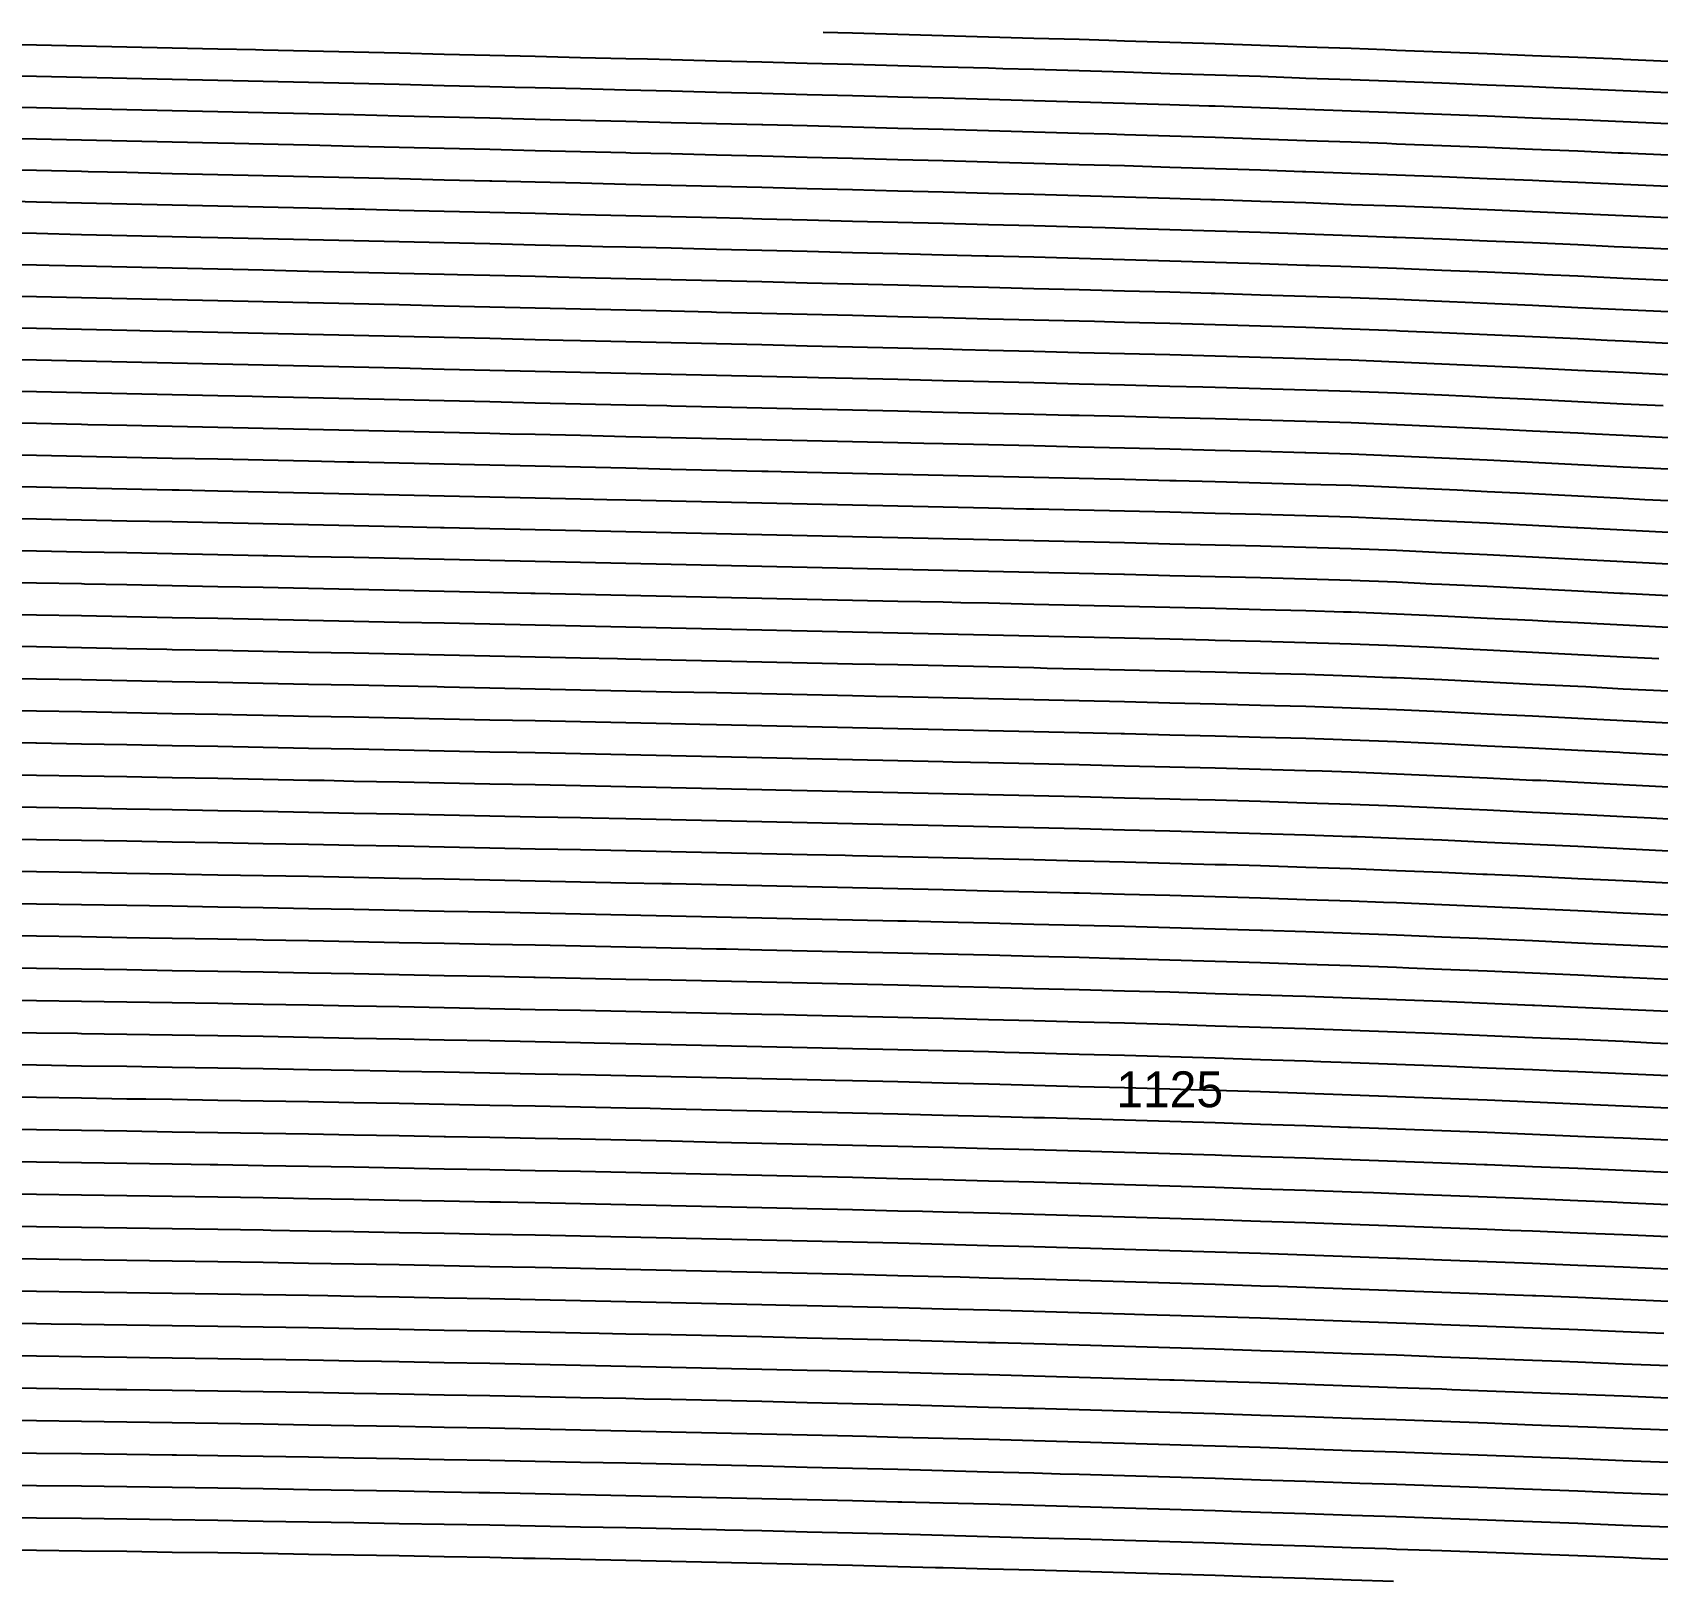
# Model space of a CAD drawing. Header units: metres. Extents: x 228 to 3387, y 52 to 162.
# Drawn here: x 1464 to 1577.3, y 53.2 to 161.3 of the extents above; entities that cross this region are included whole.
import ezdxf
from ezdxf.enums import TextEntityAlignment as Align

# ---------------------------------------------------------------- set-up
doc = ezdxf.new("R2010")
doc.units = ezdxf.units.M
for name, color, linetype in [('Vs_1000', 7, 'Continuous'), ('Vs_1025', 7, 'Continuous'), ('Vs_1050', 7, 'Continuous'), ('Vs_1075', 7, 'Continuous'), ('Vs_1100', 7, 'Continuous'), ('Vs_1125', 7, 'Continuous'), ('Vs_1150', 7, 'Continuous'), ('Vs_1175', 7, 'Continuous'), ('Vs_1200', 7, 'Continuous'), ('Vs_1225', 7, 'Continuous'), ('Vs_1250', 7, 'Continuous'), ('Vs_1275', 7, 'Continuous'), ('Vs_1300', 7, 'Continuous'), ('Vs_1325', 7, 'Continuous'), ('Vs_1350', 7, 'Continuous'), ('Vs_1375', 7, 'Continuous'), ('Vs_1400', 7, 'Continuous'), ('Vs_1425', 7, 'Continuous'), ('Vs_1450', 7, 'Continuous'), ('Vs_1475', 7, 'Continuous'), ('Vs_1500', 7, 'Continuous'), ('Vs_300', 7, 'Continuous'), ('Vs_325', 7, 'Continuous'), ('Vs_350', 7, 'Continuous'), ('Vs_375', 7, 'Continuous'), ('Vs_400', 7, 'Continuous'), ('Vs_425', 7, 'Continuous'), ('Vs_450', 7, 'Continuous'), ('Vs_475', 7, 'Continuous'), ('Vs_500', 7, 'Continuous'), ('Vs_525', 7, 'Continuous'), ('Vs_550', 7, 'Continuous'), ('Vs_575', 7, 'Continuous'), ('Vs_600', 7, 'Continuous'), ('Vs_625', 7, 'Continuous'), ('Vs_650', 7, 'Continuous'), ('Vs_675', 7, 'Continuous'), ('Vs_700', 7, 'Continuous'), ('Vs_725', 7, 'Continuous'), ('Vs_750', 7, 'Continuous'), ('Vs_775', 7, 'Continuous'), ('Vs_800', 7, 'Continuous'), ('Vs_825', 7, 'Continuous'), ('Vs_850', 7, 'Continuous'), ('Vs_875', 7, 'Continuous'), ('Vs_900', 7, 'Continuous'), ('Vs_925', 7, 'Continuous'), ('Vs_950', 7, 'Continuous'), ('Vs_975', 7, 'Continuous')]:
    doc.layers.add(name, color=color, linetype=linetype)

msp = doc.modelspace()

# ---------------------------------------------------------------- linework, layer by layer
at = {"layer": 'Vs_1000'}
msp.add_lwpolyline([(1578.07, 97.47), (1574.91, 97.62), (1571.75, 97.76), (1568.59, 97.91), (1566.93, 97.98), (1565.43, 98.05), (1562.26, 98.18), (1559.1, 98.31), (1555.94, 98.43), (1552.78, 98.54), (1549.78, 98.63), (1549.62, 98.64), (1546.45, 98.73), (1543.29, 98.82), (1540.13, 98.91), (1536.97, 98.99), (1533.81, 99.07), (1530.65, 99.15), (1527.48, 99.23), (1524.9, 99.29), (1524.32, 99.3), (1521.16, 99.37), (1518, 99.44), (1514.84, 99.51), (1511.68, 99.58), (1508.51, 99.65), (1505.35, 99.72), (1502.19, 99.78), (1499.03, 99.85), (1495.87, 99.91), (1494.36, 99.94), (1492.7, 99.97), (1489.54, 100.03), (1486.38, 100.1), (1483.22, 100.16), (1480.06, 100.21), (1476.9, 100.27), (1473.73, 100.33), (1470.57, 100.38), (1467.41, 100.43), (1464.25, 100.48), (1461.09, 100.53)], dxfattribs=at)
at = {"layer": 'Vs_1025'}
msp.add_lwpolyline([(1578.07, 95.23), (1575.08, 95.37), (1574.91, 95.37), (1571.75, 95.52), (1568.59, 95.66), (1565.43, 95.8), (1562.26, 95.93), (1559.97, 96.02), (1559.1, 96.05), (1555.94, 96.17), (1552.78, 96.28), (1549.62, 96.39), (1546.45, 96.48), (1543.29, 96.58), (1540.13, 96.66), (1539.79, 96.67), (1536.97, 96.75), (1533.81, 96.83), (1530.65, 96.91), (1527.48, 96.98), (1524.32, 97.06), (1521.16, 97.13), (1518, 97.2), (1514.84, 97.27), (1512.36, 97.33), (1511.68, 97.34), (1508.51, 97.41), (1505.35, 97.48), (1502.19, 97.54), (1499.03, 97.61), (1495.87, 97.67), (1492.7, 97.73), (1489.54, 97.79), (1486.38, 97.85), (1483.22, 97.91), (1480.06, 97.97), (1479.57, 97.98), (1476.9, 98.03), (1473.73, 98.08), (1470.57, 98.14), (1467.41, 98.19), (1464.25, 98.24), (1461.09, 98.28)], dxfattribs=at)
at = {"layer": 'Vs_1050'}
msp.add_lwpolyline([(1578.07, 92.99), (1574.91, 93.13), (1571.75, 93.27), (1568.73, 93.41), (1568.59, 93.41), (1565.43, 93.55), (1562.26, 93.68), (1559.1, 93.8), (1555.94, 93.92), (1552.78, 94.03), (1551.88, 94.06), (1549.62, 94.14), (1546.45, 94.23), (1543.29, 94.33), (1540.13, 94.42), (1536.97, 94.5), (1533.81, 94.58), (1530.65, 94.66), (1528.58, 94.71), (1527.48, 94.74), (1524.32, 94.82), (1521.16, 94.89), (1518, 94.96), (1514.84, 95.03), (1511.68, 95.1), (1508.51, 95.17), (1505.35, 95.23), (1502.19, 95.3), (1499.03, 95.37), (1498.94, 95.37), (1495.87, 95.43), (1492.7, 95.49), (1489.54, 95.55), (1486.38, 95.61), (1483.22, 95.67), (1480.06, 95.73), (1476.9, 95.78), (1473.73, 95.84), (1470.57, 95.89), (1467.41, 95.94), (1464.25, 95.99), (1462.09, 96.02)], dxfattribs=at)
at = {"layer": 'Vs_1075'}
msp.add_lwpolyline([(1578.07, 90.74), (1576.95, 90.79), (1574.91, 90.89), (1571.75, 91.03), (1568.59, 91.16), (1565.43, 91.3), (1562.26, 91.43), (1561.73, 91.45), (1559.1, 91.55), (1555.94, 91.67), (1552.78, 91.78), (1549.62, 91.88), (1546.45, 91.98), (1543.29, 92.08), (1542.45, 92.1), (1540.13, 92.17), (1536.97, 92.25), (1533.81, 92.34), (1530.65, 92.42), (1527.48, 92.5), (1524.32, 92.57), (1521.16, 92.65), (1518, 92.72), (1516.38, 92.75), (1514.84, 92.79), (1511.68, 92.86), (1508.51, 92.93), (1505.35, 92.99), (1502.19, 93.06), (1499.03, 93.12), (1495.87, 93.19), (1492.7, 93.25), (1489.54, 93.31), (1486.38, 93.37), (1484.24, 93.41), (1483.22, 93.43), (1480.06, 93.48), (1476.9, 93.54), (1473.73, 93.59), (1470.57, 93.64), (1467.41, 93.69), (1464.25, 93.74), (1461.09, 93.78)], dxfattribs=at)
at = {"layer": 'Vs_1100'}
msp.add_lwpolyline([(1578.07, 88.5), (1574.91, 88.64), (1571.75, 88.78), (1570.5, 88.83), (1568.59, 88.92), (1565.43, 89.05), (1562.26, 89.17), (1559.1, 89.3), (1555.94, 89.41), (1553.83, 89.49), (1552.78, 89.52), (1549.62, 89.63), (1546.45, 89.73), (1543.29, 89.83), (1540.13, 89.92), (1536.97, 90), (1533.81, 90.09), (1531.77, 90.14), (1530.65, 90.17), (1527.48, 90.25), (1524.32, 90.33), (1521.16, 90.4), (1518, 90.47), (1514.84, 90.54), (1511.68, 90.61), (1508.51, 90.68), (1505.35, 90.75), (1503.16, 90.79), (1502.19, 90.81), (1499.03, 90.88), (1495.87, 90.94), (1492.7, 91), (1489.54, 91.06), (1486.38, 91.12), (1483.22, 91.18), (1480.06, 91.24), (1476.9, 91.29), (1473.73, 91.34), (1470.57, 91.39), (1467.41, 91.44), (1467.13, 91.45), (1464.25, 91.49), (1461.09, 91.53)], dxfattribs=at)
at = {"layer": 'Vs_1125'}
msp.add_lwpolyline([(1578.07, 86.25), (1574.91, 86.4), (1571.75, 86.53), (1568.59, 86.67), (1565.43, 86.8), (1563.48, 86.87), (1562.26, 86.92), (1559.1, 87.04), (1555.94, 87.16), (1552.78, 87.27), (1549.62, 87.38), (1546.45, 87.48), (1544.79, 87.53), (1543.29, 87.57), (1540.13, 87.67), (1536.97, 87.75), (1533.81, 87.84), (1530.65, 87.92), (1527.48, 88), (1524.32, 88.08), (1521.16, 88.15), (1519.96, 88.18), (1518, 88.23), (1514.84, 88.3), (1511.68, 88.37), (1508.51, 88.44), (1505.35, 88.5), (1502.19, 88.57), (1499.03, 88.63), (1495.87, 88.7), (1492.7, 88.76), (1489.54, 88.82), (1488.65, 88.83), (1486.38, 88.88), (1483.22, 88.93), (1480.06, 88.99), (1476.9, 89.04), (1473.73, 89.09), (1470.57, 89.15), (1467.41, 89.19), (1464.25, 89.24), (1461.09, 89.28)], dxfattribs=at)
at = {"layer": 'Vs_1150'}
msp.add_lwpolyline([(1578.07, 84.01), (1574.91, 84.15), (1572.29, 84.26), (1571.75, 84.28), (1568.59, 84.42), (1565.43, 84.55), (1562.26, 84.67), (1559.1, 84.79), (1555.94, 84.91), (1555.7, 84.91), (1552.78, 85.02), (1549.62, 85.12), (1546.45, 85.22), (1543.29, 85.32), (1540.13, 85.41), (1536.97, 85.5), (1534.56, 85.57), (1533.81, 85.59), (1530.65, 85.67), (1527.48, 85.75), (1524.32, 85.83), (1521.16, 85.91), (1518, 85.98), (1514.84, 86.05), (1511.68, 86.12), (1508.51, 86.19), (1507.05, 86.22), (1505.35, 86.26), (1502.19, 86.32), (1499.03, 86.39), (1495.87, 86.45), (1492.7, 86.51), (1489.54, 86.57), (1486.38, 86.63), (1483.22, 86.69), (1480.06, 86.74), (1476.9, 86.79), (1473.73, 86.85), (1471.88, 86.87), (1470.57, 86.89), (1467.41, 86.94), (1464.25, 86.99), (1461.09, 87.03)], dxfattribs=at)
at = {"layer": 'Vs_1175'}
msp.add_lwpolyline([(1578.07, 81.76), (1574.91, 81.9), (1571.75, 82.04), (1568.59, 82.17), (1565.43, 82.29), (1565.25, 82.3), (1562.26, 82.42), (1559.1, 82.54), (1555.94, 82.65), (1552.78, 82.76), (1549.62, 82.87), (1546.93, 82.95), (1546.45, 82.97), (1543.29, 83.07), (1540.13, 83.16), (1536.97, 83.25), (1533.81, 83.34), (1530.65, 83.42), (1527.48, 83.5), (1524.32, 83.58), (1523.17, 83.61), (1521.16, 83.66), (1518, 83.73), (1514.84, 83.8), (1511.68, 83.87), (1508.51, 83.94), (1505.35, 84.01), (1502.19, 84.08), (1499.03, 84.14), (1495.87, 84.2), (1492.79, 84.26), (1492.7, 84.26), (1489.54, 84.32), (1486.38, 84.38), (1483.22, 84.44), (1480.06, 84.49), (1476.9, 84.54), (1473.73, 84.59), (1470.57, 84.64), (1467.41, 84.69), (1464.25, 84.74), (1461.09, 84.78)], dxfattribs=at)
at = {"layer": 'Vs_1200'}
msp.add_lwpolyline([(1578.07, 79.52), (1574.91, 79.65), (1574.09, 79.69), (1571.75, 79.79), (1568.59, 79.92), (1565.43, 80.04), (1562.26, 80.17), (1559.1, 80.28), (1557.51, 80.34), (1555.94, 80.4), (1552.78, 80.51), (1549.62, 80.61), (1546.45, 80.72), (1543.29, 80.81), (1540.13, 80.91), (1537.07, 80.99), (1536.97, 81), (1533.81, 81.09), (1530.65, 81.17), (1527.48, 81.25), (1524.32, 81.33), (1521.16, 81.41), (1518, 81.48), (1514.84, 81.55), (1511.68, 81.62), (1510.59, 81.65), (1508.51, 81.69), (1505.35, 81.76), (1502.19, 81.83), (1499.03, 81.89), (1495.87, 81.95), (1492.7, 82.01), (1489.54, 82.07), (1486.38, 82.13), (1483.22, 82.19), (1480.06, 82.24), (1476.9, 82.29), (1476.38, 82.3), (1473.73, 82.34), (1470.57, 82.39), (1467.41, 82.44), (1464.25, 82.48), (1461.09, 82.52)], dxfattribs=at)
at = {"layer": 'Vs_1225'}
msp.add_lwpolyline([(1578.07, 77.27), (1574.91, 77.41), (1571.75, 77.54), (1568.59, 77.67), (1567.01, 77.73), (1565.43, 77.79), (1562.26, 77.91), (1559.1, 78.03), (1555.94, 78.14), (1552.78, 78.25), (1549.62, 78.36), (1548.94, 78.38), (1546.45, 78.46), (1543.29, 78.56), (1540.13, 78.65), (1536.97, 78.74), (1533.81, 78.83), (1530.65, 78.92), (1527.48, 79), (1526.05, 79.04), (1524.32, 79.08), (1521.16, 79.16), (1518, 79.23), (1514.84, 79.3), (1511.68, 79.37), (1508.51, 79.44), (1505.35, 79.51), (1502.19, 79.58), (1499.03, 79.64), (1496.62, 79.69), (1495.87, 79.7), (1492.7, 79.76), (1489.54, 79.82), (1486.38, 79.88), (1483.22, 79.94), (1480.06, 79.99), (1476.9, 80.04), (1473.73, 80.09), (1470.57, 80.14), (1467.41, 80.19), (1464.25, 80.23), (1461.09, 80.27)], dxfattribs=at)
at = {"layer": 'Vs_1250'}
msp.add_lwpolyline([(1578.07, 75.02), (1575.91, 75.12), (1574.91, 75.16), (1571.75, 75.29), (1568.59, 75.42), (1565.43, 75.54), (1562.26, 75.66), (1559.33, 75.77), (1559.1, 75.78), (1555.94, 75.89), (1552.78, 76), (1549.62, 76.11), (1546.45, 76.21), (1543.29, 76.31), (1540.13, 76.4), (1539.36, 76.42), (1536.97, 76.49), (1533.81, 76.58), (1530.65, 76.66), (1527.48, 76.75), (1524.32, 76.83), (1521.16, 76.9), (1518, 76.98), (1514.84, 77.05), (1513.83, 77.08), (1511.68, 77.12), (1508.51, 77.19), (1505.35, 77.26), (1502.19, 77.33), (1499.03, 77.39), (1495.87, 77.45), (1492.7, 77.51), (1489.54, 77.57), (1486.38, 77.63), (1483.22, 77.68), (1480.61, 77.73), (1480.06, 77.74), (1476.9, 77.79), (1473.73, 77.84), (1470.57, 77.89), (1467.41, 77.93), (1464.25, 77.97), (1461.09, 78.02)], dxfattribs=at)
at = {"layer": 'Vs_1275'}
msp.add_lwpolyline([(1578.07, 72.78), (1574.91, 72.91), (1571.75, 73.04), (1568.81, 73.16), (1568.59, 73.16), (1565.43, 73.29), (1562.26, 73.41), (1559.1, 73.52), (1555.94, 73.64), (1552.78, 73.75), (1550.88, 73.81), (1549.62, 73.85), (1546.45, 73.95), (1543.29, 74.05), (1540.13, 74.15), (1536.97, 74.24), (1533.81, 74.33), (1530.65, 74.41), (1528.68, 74.46), (1527.48, 74.49), (1524.32, 74.57), (1521.16, 74.65), (1518, 74.73), (1514.84, 74.8), (1511.68, 74.87), (1508.51, 74.94), (1505.35, 75.01), (1502.19, 75.08), (1500.19, 75.12), (1499.03, 75.14), (1495.87, 75.2), (1492.7, 75.26), (1489.54, 75.32), (1486.38, 75.38), (1483.22, 75.43), (1480.06, 75.49), (1476.9, 75.54), (1473.73, 75.59), (1470.57, 75.63), (1467.41, 75.68), (1464.25, 75.72), (1461.09, 75.76)], dxfattribs=at)
at = {"layer": 'Vs_1300'}
msp.add_lwpolyline([(1577.75, 70.54), (1574.91, 70.66), (1571.75, 70.79), (1568.59, 70.91), (1565.43, 71.04), (1562.26, 71.15), (1561.13, 71.2), (1559.1, 71.27), (1555.94, 71.38), (1552.78, 71.49), (1549.62, 71.6), (1546.45, 71.7), (1543.29, 71.8), (1541.52, 71.85), (1540.13, 71.89), (1536.97, 71.98), (1533.81, 72.07), (1530.65, 72.16), (1527.48, 72.24), (1524.32, 72.32), (1521.16, 72.4), (1518, 72.47), (1516.8, 72.5), (1514.84, 72.55), (1511.68, 72.62), (1508.51, 72.69), (1505.35, 72.76), (1502.19, 72.82), (1499.03, 72.89), (1495.87, 72.95), (1492.7, 73.01), (1489.54, 73.07), (1486.38, 73.12), (1484.58, 73.16), (1483.22, 73.18), (1480.06, 73.23), (1476.9, 73.28), (1473.73, 73.33), (1470.57, 73.38), (1467.41, 73.42), (1464.25, 73.47), (1461.09, 73.51)], dxfattribs=at)
at = {"layer": 'Vs_1325'}
msp.add_lwpolyline([(1578.07, 68.28), (1574.91, 68.41), (1571.75, 68.54), (1570.61, 68.58), (1568.59, 68.66), (1565.43, 68.78), (1562.26, 68.9), (1559.1, 69.02), (1555.94, 69.13), (1552.79, 69.24), (1552.78, 69.24), (1549.62, 69.34), (1546.45, 69.44), (1543.29, 69.54), (1540.13, 69.64), (1536.97, 69.73), (1533.81, 69.82), (1531.13, 69.89), (1530.65, 69.9), (1527.48, 69.99), (1524.32, 70.07), (1521.16, 70.15), (1518, 70.22), (1514.84, 70.3), (1511.68, 70.37), (1508.51, 70.44), (1505.35, 70.5), (1503.51, 70.54), (1502.19, 70.57), (1499.03, 70.63), (1495.87, 70.7), (1492.7, 70.76), (1489.54, 70.81), (1486.38, 70.87), (1483.22, 70.93), (1480.06, 70.98), (1476.9, 71.03), (1473.73, 71.08), (1470.57, 71.12), (1467.41, 71.17), (1465.29, 71.2), (1464.25, 71.21), (1461.09, 71.25)], dxfattribs=at)
at = {"layer": 'Vs_1350'}
msp.add_lwpolyline([(1578.07, 66.03), (1574.91, 66.16), (1571.75, 66.29), (1568.59, 66.41), (1565.43, 66.53), (1562.96, 66.62), (1562.26, 66.65), (1559.1, 66.76), (1555.94, 66.87), (1552.78, 66.98), (1549.62, 67.09), (1546.45, 67.19), (1543.6, 67.28), (1543.29, 67.29), (1540.13, 67.38), (1536.97, 67.47), (1533.81, 67.56), (1530.65, 67.65), (1527.48, 67.73), (1524.32, 67.81), (1521.16, 67.89), (1519.56, 67.93), (1518, 67.97), (1514.84, 68.04), (1511.68, 68.11), (1508.51, 68.18), (1505.35, 68.25), (1502.19, 68.32), (1499.03, 68.38), (1495.87, 68.44), (1492.7, 68.5), (1489.54, 68.56), (1488.31, 68.58), (1486.38, 68.62), (1483.22, 68.67), (1480.06, 68.72), (1476.9, 68.77), (1473.73, 68.82), (1470.57, 68.87), (1467.41, 68.91), (1464.25, 68.95), (1461.09, 68.99)], dxfattribs=at)
at = {"layer": 'Vs_1375'}
msp.add_lwpolyline([(1578.07, 63.79), (1574.91, 63.91), (1572.44, 64.01), (1571.75, 64.04), (1568.59, 64.16), (1565.43, 64.28), (1562.26, 64.4), (1559.1, 64.51), (1555.94, 64.62), (1554.66, 64.66), (1552.78, 64.73), (1549.62, 64.83), (1546.45, 64.93), (1543.29, 65.03), (1540.13, 65.13), (1536.97, 65.22), (1533.81, 65.31), (1533.44, 65.32), (1530.65, 65.39), (1527.48, 65.48), (1524.32, 65.56), (1521.16, 65.64), (1518, 65.71), (1514.84, 65.79), (1511.68, 65.86), (1508.51, 65.93), (1506.61, 65.97), (1505.35, 66), (1502.19, 66.06), (1499.03, 66.13), (1495.87, 66.19), (1492.7, 66.25), (1489.54, 66.31), (1486.38, 66.36), (1483.22, 66.42), (1480.06, 66.47), (1476.9, 66.52), (1473.73, 66.57), (1470.57, 66.61), (1469.81, 66.62), (1467.41, 66.66), (1464.25, 66.7), (1461.09, 66.74)], dxfattribs=at)
at = {"layer": 'Vs_1400'}
msp.add_lwpolyline([(1578.07, 61.54), (1574.91, 61.66), (1571.75, 61.79), (1568.59, 61.91), (1565.43, 62.03), (1564.79, 62.05), (1562.26, 62.14), (1559.1, 62.26), (1555.94, 62.37), (1552.78, 62.47), (1549.62, 62.58), (1546.45, 62.68), (1545.61, 62.7), (1543.29, 62.78), (1540.13, 62.87), (1536.97, 62.96), (1533.81, 63.05), (1530.65, 63.14), (1527.48, 63.22), (1524.32, 63.3), (1522.15, 63.36), (1521.16, 63.38), (1518, 63.46), (1514.84, 63.53), (1511.68, 63.6), (1508.51, 63.67), (1505.35, 63.74), (1502.19, 63.81), (1499.03, 63.87), (1495.87, 63.93), (1492.7, 63.99), (1491.81, 64.01), (1489.54, 64.05), (1486.38, 64.11), (1483.22, 64.16), (1480.06, 64.21), (1476.9, 64.26), (1473.73, 64.31), (1470.57, 64.36), (1467.41, 64.4), (1464.25, 64.44), (1461.09, 64.48)], dxfattribs=at)
at = {"layer": 'Vs_1425'}
msp.add_lwpolyline([(1578.07, 59.29), (1574.91, 59.41), (1574.3, 59.44), (1571.75, 59.54), (1568.59, 59.66), (1565.43, 59.77), (1562.26, 59.89), (1559.1, 60), (1556.55, 60.09), (1555.94, 60.11), (1552.78, 60.22), (1549.62, 60.32), (1546.45, 60.42), (1543.29, 60.52), (1540.13, 60.61), (1536.97, 60.71), (1535.64, 60.74), (1533.81, 60.8), (1530.65, 60.88), (1527.48, 60.97), (1524.32, 61.05), (1521.16, 61.13), (1518, 61.2), (1514.84, 61.28), (1511.68, 61.35), (1509.51, 61.4), (1508.51, 61.42), (1505.35, 61.49), (1502.19, 61.55), (1499.03, 61.62), (1495.87, 61.68), (1492.7, 61.74), (1489.54, 61.8), (1486.38, 61.85), (1483.22, 61.91), (1480.06, 61.96), (1476.9, 62.01), (1474.02, 62.05), (1473.73, 62.05), (1470.57, 62.1), (1467.41, 62.14), (1464.25, 62.18), (1461.09, 62.22)], dxfattribs=at)
at = {"layer": 'Vs_1450'}
msp.add_lwpolyline([(1578.07, 57.04), (1574.91, 57.16), (1571.75, 57.29), (1568.59, 57.41), (1566.64, 57.48), (1565.43, 57.52), (1562.26, 57.64), (1559.1, 57.75), (1555.94, 57.86), (1552.78, 57.96), (1549.62, 58.07), (1547.59, 58.13), (1546.45, 58.17), (1543.29, 58.26), (1540.13, 58.36), (1536.97, 58.45), (1533.81, 58.54), (1530.65, 58.63), (1527.48, 58.71), (1524.61, 58.78), (1524.32, 58.79), (1521.16, 58.87), (1518, 58.95), (1514.84, 59.02), (1511.68, 59.09), (1508.51, 59.16), (1505.35, 59.23), (1502.19, 59.3), (1499.03, 59.36), (1495.87, 59.42), (1495.11, 59.44), (1492.7, 59.48), (1489.54, 59.54), (1486.38, 59.6), (1483.22, 59.65), (1480.06, 59.7), (1476.9, 59.75), (1473.73, 59.8), (1470.57, 59.84), (1467.41, 59.89), (1464.25, 59.93), (1461.09, 59.96)], dxfattribs=at)
at = {"layer": 'Vs_1475'}
msp.add_lwpolyline([(1578.07, 54.79), (1576.19, 54.86), (1574.91, 54.91), (1571.75, 55.04), (1568.59, 55.15), (1565.43, 55.27), (1562.26, 55.38), (1559.1, 55.49), (1558.43, 55.52), (1555.94, 55.6), (1552.78, 55.71), (1549.62, 55.81), (1546.45, 55.91), (1543.29, 56.01), (1540.13, 56.1), (1537.78, 56.17), (1536.97, 56.19), (1533.81, 56.28), (1530.65, 56.37), (1527.48, 56.45), (1524.32, 56.54), (1521.16, 56.61), (1518, 56.69), (1514.84, 56.77), (1512.26, 56.82), (1511.68, 56.84), (1508.51, 56.91), (1505.35, 56.98), (1502.19, 57.04), (1499.03, 57.11), (1495.87, 57.17), (1492.7, 57.23), (1489.54, 57.28), (1486.38, 57.34), (1483.22, 57.39), (1480.06, 57.44), (1477.95, 57.48), (1476.9, 57.49), (1473.73, 57.54), (1470.57, 57.59), (1467.41, 57.63), (1464.25, 57.67), (1461.09, 57.71)], dxfattribs=at)
at = {"layer": 'Vs_1500'}
msp.add_lwpolyline([(1558.9, 53.25), (1555.94, 53.35), (1552.78, 53.45), (1549.62, 53.56), (1549.56, 53.56), (1546.45, 53.66), (1543.29, 53.75), (1540.13, 53.85), (1536.97, 53.94), (1533.81, 54.03), (1530.65, 54.11), (1527.48, 54.2), (1526.96, 54.21), (1524.32, 54.28), (1521.16, 54.36), (1518, 54.43), (1514.84, 54.51), (1511.68, 54.58), (1508.51, 54.65), (1505.35, 54.72), (1502.19, 54.79), (1499.03, 54.85), (1498.23, 54.86), (1495.87, 54.91), (1492.7, 54.97), (1489.54, 55.03), (1486.38, 55.08), (1483.22, 55.14), (1480.06, 55.19), (1476.9, 55.24), (1473.73, 55.28), (1470.57, 55.33), (1467.41, 55.37), (1464.25, 55.41), (1461.09, 55.45)], dxfattribs=at)
at = {"layer": 'Vs_300'}
msp.add_lwpolyline([(1578.07, 159.24), (1574.91, 159.38), (1574.74, 159.39), (1571.75, 159.51), (1568.59, 159.64), (1565.43, 159.77), (1562.26, 159.89), (1559.1, 160.01), (1558.32, 160.04), (1555.94, 160.13), (1552.78, 160.24), (1549.62, 160.35), (1546.45, 160.46), (1543.29, 160.56), (1540.13, 160.66), (1539.05, 160.69), (1536.97, 160.76), (1533.81, 160.85), (1530.65, 160.94), (1527.48, 161.03), (1524.32, 161.12), (1521.16, 161.2), (1519.13, 161.26)], dxfattribs=at)
at = {"layer": 'Vs_325'}
msp.add_lwpolyline([(1578.07, 157.06), (1574.91, 157.2), (1571.75, 157.33), (1569.52, 157.43), (1568.59, 157.47), (1565.43, 157.59), (1562.26, 157.72), (1559.1, 157.83), (1555.94, 157.95), (1552.78, 158.06), (1552.34, 158.08), (1549.62, 158.18), (1546.45, 158.28), (1543.29, 158.38), (1540.13, 158.48), (1536.97, 158.58), (1533.81, 158.67), (1531.66, 158.73), (1530.65, 158.76), (1527.48, 158.85), (1524.32, 158.94), (1521.16, 159.02), (1518, 159.1), (1514.84, 159.19), (1511.68, 159.27), (1508.51, 159.35), (1506.88, 159.39), (1505.35, 159.43), (1502.19, 159.5), (1499.03, 159.58), (1495.87, 159.66), (1492.7, 159.73), (1489.54, 159.81), (1486.38, 159.88), (1483.22, 159.96), (1480.06, 160.03), (1479.54, 160.04), (1476.9, 160.1), (1473.73, 160.17), (1470.57, 160.24), (1467.41, 160.31), (1464.25, 160.38), (1461.09, 160.45)], dxfattribs=at)
at = {"layer": 'Vs_350'}
msp.add_lwpolyline([(1578.07, 154.88), (1574.91, 155.02), (1571.75, 155.16), (1568.59, 155.29), (1565.43, 155.42), (1564.12, 155.47), (1562.26, 155.54), (1559.1, 155.66), (1555.94, 155.77), (1552.78, 155.89), (1549.62, 156), (1546.45, 156.11), (1546.01, 156.12), (1543.29, 156.21), (1540.13, 156.31), (1536.97, 156.4), (1533.81, 156.49), (1530.65, 156.58), (1527.48, 156.67), (1524.32, 156.75), (1523.6, 156.77), (1521.16, 156.84), (1518, 156.92), (1514.84, 157), (1511.68, 157.08), (1508.51, 157.16), (1505.35, 157.24), (1502.19, 157.32), (1499.03, 157.39), (1497.62, 157.43), (1495.87, 157.47), (1492.7, 157.54), (1489.54, 157.62), (1486.38, 157.69), (1483.22, 157.77), (1480.06, 157.84), (1476.9, 157.91), (1473.73, 157.99), (1470.57, 158.06), (1469.56, 158.08), (1467.41, 158.13), (1464.25, 158.2), (1461.09, 158.27)], dxfattribs=at)
at = {"layer": 'Vs_375'}
msp.add_lwpolyline([(1578.07, 152.7), (1574.91, 152.84), (1574.56, 152.85), (1571.75, 152.98), (1568.59, 153.11), (1565.43, 153.24), (1562.26, 153.36), (1559.1, 153.48), (1558.42, 153.51), (1555.94, 153.6), (1552.78, 153.71), (1549.62, 153.82), (1546.45, 153.93), (1543.29, 154.03), (1540.13, 154.13), (1539.03, 154.16), (1536.97, 154.22), (1533.81, 154.31), (1530.65, 154.4), (1527.48, 154.49), (1524.32, 154.57), (1521.16, 154.65), (1518, 154.74), (1514.91, 154.81), (1514.84, 154.82), (1511.68, 154.9), (1508.51, 154.97), (1505.35, 155.05), (1502.19, 155.13), (1499.03, 155.2), (1495.87, 155.28), (1492.7, 155.36), (1489.54, 155.43), (1487.99, 155.47), (1486.38, 155.51), (1483.22, 155.58), (1480.06, 155.65), (1476.9, 155.73), (1473.73, 155.8), (1470.57, 155.87), (1467.41, 155.94), (1464.25, 156.01), (1461.09, 156.08)], dxfattribs=at)
at = {"layer": 'Vs_400'}
msp.add_lwpolyline([(1578.07, 150.51), (1574.91, 150.66), (1571.75, 150.8), (1569.49, 150.89), (1568.59, 150.93), (1565.43, 151.06), (1562.26, 151.19), (1559.1, 151.31), (1555.94, 151.42), (1552.78, 151.54), (1552.54, 151.55), (1549.62, 151.65), (1546.45, 151.75), (1543.29, 151.85), (1540.13, 151.95), (1536.97, 152.04), (1533.81, 152.13), (1531.28, 152.2), (1530.65, 152.22), (1527.48, 152.3), (1524.32, 152.39), (1521.16, 152.47), (1518, 152.55), (1514.84, 152.63), (1511.68, 152.71), (1508.51, 152.79), (1505.68, 152.85), (1505.35, 152.86), (1502.19, 152.94), (1499.03, 153.01), (1495.87, 153.09), (1492.7, 153.17), (1489.54, 153.24), (1486.38, 153.31), (1483.22, 153.39), (1480.06, 153.46), (1478.06, 153.51), (1476.9, 153.53), (1473.73, 153.61), (1470.57, 153.68), (1467.41, 153.75), (1464.25, 153.82), (1461.09, 153.89)], dxfattribs=at)
at = {"layer": 'Vs_425'}
msp.add_lwpolyline([(1578.07, 148.33), (1574.91, 148.48), (1571.75, 148.62), (1568.59, 148.76), (1565.43, 148.89), (1564.28, 148.93), (1562.26, 149.02), (1559.1, 149.14), (1555.94, 149.25), (1552.78, 149.37), (1549.62, 149.48), (1546.45, 149.58), (1546.15, 149.59), (1543.29, 149.68), (1540.13, 149.77), (1536.97, 149.86), (1533.81, 149.95), (1530.65, 150.03), (1527.48, 150.12), (1524.32, 150.2), (1522.73, 150.24), (1521.16, 150.28), (1518, 150.36), (1514.84, 150.44), (1511.68, 150.52), (1508.51, 150.59), (1505.35, 150.67), (1502.19, 150.75), (1499.03, 150.82), (1496.01, 150.89), (1495.87, 150.9), (1492.7, 150.97), (1489.54, 151.05), (1486.38, 151.12), (1483.22, 151.19), (1480.06, 151.27), (1476.9, 151.34), (1473.73, 151.41), (1470.57, 151.49), (1467.86, 151.55), (1467.41, 151.56), (1464.25, 151.63), (1461.09, 151.7)], dxfattribs=at)
at = {"layer": 'Vs_450'}
msp.add_lwpolyline([(1578.07, 146.15), (1574.91, 146.29), (1574.29, 146.32), (1571.75, 146.44), (1568.59, 146.58), (1565.43, 146.71), (1562.26, 146.84), (1559.1, 146.97), (1558.86, 146.97), (1555.94, 147.08), (1552.78, 147.2), (1549.62, 147.3), (1546.45, 147.4), (1543.29, 147.5), (1540.13, 147.59), (1538.78, 147.63), (1536.97, 147.68), (1533.81, 147.77), (1530.65, 147.85), (1527.48, 147.93), (1524.32, 148.01), (1521.16, 148.09), (1518, 148.17), (1514.84, 148.25), (1513.51, 148.28), (1511.68, 148.33), (1508.51, 148.4), (1505.35, 148.48), (1502.19, 148.55), (1499.03, 148.63), (1495.87, 148.7), (1492.7, 148.78), (1489.54, 148.85), (1486.38, 148.93), (1486.01, 148.93), (1483.22, 149), (1480.06, 149.07), (1476.9, 149.15), (1473.73, 149.22), (1470.57, 149.29), (1467.41, 149.36), (1464.25, 149.43), (1461.09, 149.51)], dxfattribs=at)
at = {"layer": 'Vs_475'}
msp.add_lwpolyline([(1578.07, 143.96), (1574.91, 144.11), (1571.75, 144.26), (1569.39, 144.36), (1568.59, 144.4), (1565.43, 144.54), (1562.26, 144.67), (1559.1, 144.8), (1555.94, 144.91), (1553.04, 145.02), (1552.78, 145.02), (1549.62, 145.13), (1546.45, 145.23), (1543.29, 145.32), (1540.13, 145.41), (1536.97, 145.5), (1533.81, 145.58), (1530.65, 145.66), (1530.43, 145.67), (1527.48, 145.74), (1524.32, 145.82), (1521.16, 145.9), (1518, 145.98), (1514.84, 146.06), (1511.68, 146.13), (1508.51, 146.21), (1505.35, 146.28), (1503.76, 146.32), (1502.19, 146.36), (1499.03, 146.43), (1495.87, 146.51), (1492.7, 146.58), (1489.54, 146.66), (1486.38, 146.73), (1483.22, 146.8), (1480.06, 146.88), (1476.9, 146.95), (1475.72, 146.97), (1473.73, 147.02), (1470.57, 147.09), (1467.41, 147.16), (1464.25, 147.24), (1461.09, 147.31)], dxfattribs=at)
at = {"layer": 'Vs_500'}
msp.add_lwpolyline([(1578.07, 141.77), (1574.91, 141.92), (1571.75, 142.07), (1568.59, 142.22), (1565.43, 142.36), (1564.43, 142.4), (1562.26, 142.5), (1559.1, 142.63), (1555.94, 142.75), (1552.78, 142.85), (1549.62, 142.95), (1546.45, 143.05), (1546.18, 143.06), (1543.29, 143.14), (1540.13, 143.23), (1536.97, 143.31), (1533.81, 143.39), (1530.65, 143.47), (1527.48, 143.55), (1524.32, 143.63), (1521.21, 143.71), (1521.16, 143.71), (1518, 143.79), (1514.84, 143.86), (1511.68, 143.94), (1508.51, 144.01), (1505.35, 144.09), (1502.19, 144.16), (1499.03, 144.24), (1495.87, 144.31), (1493.62, 144.36), (1492.7, 144.38), (1489.54, 144.46), (1486.38, 144.53), (1483.22, 144.6), (1480.06, 144.68), (1476.9, 144.75), (1473.73, 144.82), (1470.57, 144.89), (1467.41, 144.96), (1465.14, 145.02), (1464.25, 145.04), (1461.09, 145.11)], dxfattribs=at)
at = {"layer": 'Vs_525'}
msp.add_lwpolyline([(1578.07, 139.58), (1574.91, 139.74), (1573.8, 139.79), (1571.75, 139.89), (1568.59, 140.04), (1565.43, 140.18), (1562.26, 140.32), (1559.33, 140.44), (1559.1, 140.45), (1555.94, 140.57), (1552.78, 140.68), (1549.62, 140.78), (1546.45, 140.87), (1543.29, 140.96), (1540.13, 141.04), (1538.04, 141.1), (1536.97, 141.12), (1533.81, 141.2), (1530.65, 141.28), (1527.48, 141.36), (1524.32, 141.44), (1521.16, 141.52), (1518, 141.59), (1514.84, 141.67), (1511.68, 141.74), (1511.34, 141.75), (1508.51, 141.82), (1505.35, 141.89), (1502.19, 141.96), (1499.03, 142.04), (1495.87, 142.11), (1492.7, 142.18), (1489.54, 142.26), (1486.38, 142.33), (1483.22, 142.4), (1483.15, 142.4), (1480.06, 142.47), (1476.9, 142.55), (1473.73, 142.62), (1470.57, 142.69), (1467.41, 142.76), (1464.25, 142.83), (1461.09, 142.9)], dxfattribs=at)
at = {"layer": 'Vs_550'}
msp.add_lwpolyline([(1578.07, 137.39), (1574.91, 137.55), (1571.75, 137.7), (1569.04, 137.83), (1568.59, 137.85), (1565.43, 138), (1562.26, 138.14), (1559.1, 138.28), (1555.94, 138.4), (1553.35, 138.48), (1552.78, 138.5), (1549.62, 138.6), (1546.45, 138.69), (1543.29, 138.77), (1540.13, 138.85), (1536.97, 138.93), (1533.81, 139.01), (1530.65, 139.09), (1528.81, 139.14), (1527.48, 139.17), (1524.32, 139.24), (1521.16, 139.32), (1518, 139.39), (1514.84, 139.47), (1511.68, 139.54), (1508.51, 139.62), (1505.35, 139.69), (1502.19, 139.76), (1501, 139.79), (1499.03, 139.83), (1495.87, 139.91), (1492.7, 139.98), (1489.54, 140.05), (1486.38, 140.12), (1483.22, 140.2), (1480.06, 140.27), (1476.9, 140.34), (1473.73, 140.41), (1472.38, 140.44), (1470.57, 140.48), (1467.41, 140.55), (1464.25, 140.62), (1461.09, 140.69)], dxfattribs=at)
at = {"layer": 'Vs_575'}
msp.add_lwpolyline([(1577.69, 135.22), (1574.91, 135.35), (1571.75, 135.51), (1568.59, 135.66), (1565.43, 135.81), (1564.2, 135.87), (1562.26, 135.96), (1559.1, 136.1), (1555.94, 136.22), (1552.78, 136.32), (1549.62, 136.41), (1546.45, 136.5), (1545.59, 136.52), (1543.29, 136.58), (1540.13, 136.66), (1536.97, 136.74), (1533.81, 136.82), (1530.65, 136.9), (1527.48, 136.97), (1524.32, 137.05), (1521.16, 137.12), (1518.79, 137.18), (1518, 137.19), (1514.84, 137.27), (1511.68, 137.34), (1508.51, 137.41), (1505.35, 137.49), (1502.19, 137.56), (1499.03, 137.63), (1495.87, 137.7), (1492.7, 137.77), (1490.31, 137.83), (1489.54, 137.85), (1486.38, 137.92), (1483.22, 137.99), (1480.06, 138.06), (1476.9, 138.13), (1473.73, 138.2), (1470.57, 138.27), (1467.41, 138.34), (1464.25, 138.41), (1461.18, 138.48)], dxfattribs=at)
at = {"layer": 'Vs_600'}
msp.add_lwpolyline([(1578.07, 133), (1574.91, 133.16), (1572.97, 133.26), (1571.75, 133.32), (1568.59, 133.47), (1565.43, 133.62), (1562.26, 133.77), (1559.16, 133.91), (1559.1, 133.91), (1555.94, 134.04), (1552.78, 134.14), (1549.62, 134.23), (1546.45, 134.31), (1543.29, 134.39), (1540.13, 134.47), (1536.97, 134.55), (1536.37, 134.56), (1533.81, 134.62), (1530.65, 134.7), (1527.48, 134.77), (1524.32, 134.85), (1521.16, 134.92), (1518, 134.99), (1514.84, 135.07), (1511.68, 135.14), (1508.51, 135.21), (1508.22, 135.22), (1505.35, 135.28), (1502.19, 135.35), (1499.03, 135.42), (1495.87, 135.5), (1492.7, 135.57), (1489.54, 135.64), (1486.38, 135.71), (1483.22, 135.78), (1480.06, 135.85), (1479.29, 135.87), (1476.9, 135.92), (1473.73, 135.99), (1470.57, 136.06), (1467.41, 136.13), (1464.25, 136.2), (1461.09, 136.27)], dxfattribs=at)
at = {"layer": 'Vs_625'}
msp.add_lwpolyline([(1578.07, 130.8), (1574.91, 130.96), (1571.75, 131.12), (1568.59, 131.28), (1568.22, 131.3), (1565.43, 131.43), (1562.26, 131.58), (1559.1, 131.72), (1555.94, 131.85), (1552.78, 131.95), (1552.72, 131.95), (1549.62, 132.04), (1546.45, 132.12), (1543.29, 132.2), (1540.13, 132.28), (1536.97, 132.35), (1533.81, 132.43), (1530.65, 132.5), (1527.48, 132.57), (1526.13, 132.6), (1524.32, 132.64), (1521.16, 132.72), (1518, 132.79), (1514.84, 132.86), (1511.68, 132.93), (1508.51, 133), (1505.35, 133.07), (1502.19, 133.15), (1499.03, 133.22), (1497.27, 133.26), (1495.87, 133.29), (1492.7, 133.36), (1489.54, 133.43), (1486.38, 133.5), (1483.22, 133.57), (1480.06, 133.64), (1476.9, 133.71), (1473.73, 133.78), (1470.57, 133.85), (1467.83, 133.91), (1467.41, 133.92), (1464.25, 133.99), (1461.09, 134.05)], dxfattribs=at)
at = {"layer": 'Vs_650'}
msp.add_lwpolyline([(1578.07, 128.6), (1576.43, 128.68), (1574.91, 128.76), (1571.75, 128.92), (1568.59, 129.08), (1565.43, 129.24), (1563.33, 129.34), (1562.26, 129.39), (1559.1, 129.53), (1555.94, 129.66), (1552.78, 129.75), (1549.62, 129.84), (1546.45, 129.92), (1543.73, 129.99), (1543.29, 130), (1540.13, 130.08), (1536.97, 130.15), (1533.81, 130.22), (1530.65, 130.3), (1527.48, 130.37), (1524.32, 130.44), (1521.16, 130.51), (1518, 130.58), (1515.29, 130.64), (1514.84, 130.65), (1511.68, 130.72), (1508.51, 130.79), (1505.35, 130.87), (1502.19, 130.94), (1499.03, 131.01), (1495.87, 131.08), (1492.7, 131.15), (1489.54, 131.22), (1486.38, 131.29), (1485.96, 131.3), (1483.22, 131.36), (1480.06, 131.43), (1476.9, 131.5), (1473.73, 131.56), (1470.57, 131.63), (1467.41, 131.7), (1464.25, 131.77), (1461.09, 131.84)], dxfattribs=at)
at = {"layer": 'Vs_675'}
msp.add_lwpolyline([(1578.07, 126.39), (1574.91, 126.56), (1571.75, 126.72), (1571.65, 126.72), (1568.59, 126.88), (1565.43, 127.04), (1562.26, 127.19), (1559.1, 127.33), (1557.97, 127.38), (1555.94, 127.46), (1552.78, 127.56), (1549.62, 127.64), (1546.45, 127.72), (1543.29, 127.8), (1540.13, 127.87), (1536.97, 127.95), (1533.81, 128.02), (1533.31, 128.03), (1530.65, 128.09), (1527.48, 128.16), (1524.32, 128.23), (1521.16, 128.3), (1518, 128.37), (1514.84, 128.44), (1511.68, 128.51), (1508.51, 128.58), (1505.35, 128.65), (1504.04, 128.68), (1502.19, 128.72), (1499.03, 128.79), (1495.87, 128.86), (1492.7, 128.93), (1489.54, 129), (1486.38, 129.07), (1483.22, 129.14), (1480.06, 129.21), (1476.9, 129.28), (1474.21, 129.34), (1473.73, 129.35), (1470.57, 129.41), (1467.41, 129.48), (1464.25, 129.55), (1461.09, 129.61)], dxfattribs=at)
at = {"layer": 'Vs_700'}
msp.add_lwpolyline([(1578.07, 124.19), (1574.91, 124.35), (1571.75, 124.51), (1568.59, 124.67), (1566.75, 124.76), (1565.43, 124.83), (1562.26, 124.98), (1559.1, 125.13), (1555.94, 125.25), (1552.78, 125.35), (1550.36, 125.42), (1549.62, 125.44), (1546.45, 125.52), (1543.29, 125.59), (1540.13, 125.67), (1536.97, 125.74), (1533.81, 125.81), (1530.65, 125.88), (1527.48, 125.95), (1524.32, 126.02), (1522.17, 126.07), (1521.16, 126.09), (1518, 126.16), (1514.84, 126.23), (1511.68, 126.3), (1508.51, 126.37), (1505.35, 126.44), (1502.19, 126.51), (1499.03, 126.58), (1495.87, 126.65), (1492.7, 126.72), (1492.44, 126.72), (1489.54, 126.79), (1486.38, 126.86), (1483.22, 126.92), (1480.06, 126.99), (1476.9, 127.06), (1473.73, 127.13), (1470.57, 127.19), (1467.41, 127.26), (1464.25, 127.32), (1461.7, 127.38)], dxfattribs=at)
at = {"layer": 'Vs_725'}
msp.add_lwpolyline([(1578.07, 121.97), (1574.91, 122.14), (1574.67, 122.15), (1571.75, 122.3), (1568.59, 122.46), (1565.43, 122.62), (1562.26, 122.77), (1561.57, 122.8), (1559.1, 122.92), (1555.94, 123.04), (1552.78, 123.14), (1549.62, 123.23), (1546.45, 123.31), (1543.29, 123.38), (1540.13, 123.46), (1540.09, 123.46), (1536.97, 123.53), (1533.81, 123.6), (1530.65, 123.67), (1527.48, 123.74), (1524.32, 123.81), (1521.16, 123.88), (1518, 123.95), (1514.84, 124.02), (1511.68, 124.09), (1510.62, 124.11), (1508.51, 124.16), (1505.35, 124.23), (1502.19, 124.29), (1499.03, 124.36), (1495.87, 124.43), (1492.7, 124.5), (1489.54, 124.57), (1486.38, 124.64), (1483.22, 124.7), (1480.4, 124.76), (1480.06, 124.77), (1476.9, 124.84), (1473.73, 124.9), (1470.57, 124.97), (1467.41, 125.03), (1464.25, 125.1), (1461.09, 125.16)], dxfattribs=at)
at = {"layer": 'Vs_750'}
msp.add_lwpolyline([(1578.07, 119.76), (1574.91, 119.92), (1571.75, 120.09), (1569.69, 120.19), (1568.59, 120.25), (1565.43, 120.4), (1562.26, 120.56), (1559.1, 120.7), (1555.94, 120.83), (1555.4, 120.84), (1552.78, 120.93), (1549.62, 121.01), (1546.45, 121.09), (1543.29, 121.17), (1540.13, 121.24), (1536.97, 121.31), (1533.81, 121.38), (1530.65, 121.46), (1528.73, 121.5), (1527.48, 121.53), (1524.32, 121.59), (1521.16, 121.66), (1518, 121.73), (1514.84, 121.8), (1511.68, 121.87), (1508.51, 121.94), (1505.35, 122.01), (1502.19, 122.08), (1499.03, 122.14), (1498.73, 122.15), (1495.87, 122.21), (1492.7, 122.28), (1489.54, 122.35), (1486.38, 122.41), (1483.22, 122.48), (1480.06, 122.55), (1476.9, 122.61), (1473.73, 122.68), (1470.57, 122.74), (1467.61, 122.8), (1467.41, 122.81), (1464.25, 122.87), (1461.09, 122.93)], dxfattribs=at)
at = {"layer": 'Vs_775'}
msp.add_lwpolyline([(1577.4, 117.58), (1574.91, 117.71), (1571.75, 117.87), (1568.59, 118.03), (1565.43, 118.18), (1564.46, 118.23), (1562.26, 118.34), (1559.1, 118.48), (1555.94, 118.61), (1552.78, 118.71), (1549.62, 118.79), (1546.45, 118.87), (1546, 118.88), (1543.29, 118.95), (1540.13, 119.02), (1536.97, 119.1), (1533.81, 119.17), (1530.65, 119.24), (1527.48, 119.31), (1524.32, 119.38), (1521.16, 119.45), (1518, 119.51), (1516.92, 119.54), (1514.84, 119.58), (1511.68, 119.65), (1508.51, 119.72), (1505.35, 119.79), (1502.19, 119.86), (1499.03, 119.92), (1495.87, 119.99), (1492.7, 120.06), (1489.54, 120.12), (1486.4, 120.19), (1486.38, 120.19), (1483.22, 120.26), (1480.06, 120.32), (1476.9, 120.39), (1473.73, 120.45), (1470.57, 120.52), (1467.41, 120.58), (1464.25, 120.64), (1461.09, 120.7)], dxfattribs=at)
at = {"layer": 'Vs_800'}
msp.add_lwpolyline([(1578.07, 115.32), (1574.91, 115.48), (1572.3, 115.62), (1571.75, 115.65), (1568.59, 115.8), (1565.43, 115.96), (1562.26, 116.11), (1559.1, 116.25), (1558.68, 116.27), (1555.94, 116.38), (1552.78, 116.48), (1549.62, 116.57), (1546.45, 116.65), (1543.29, 116.73), (1540.13, 116.8), (1536.97, 116.87), (1534.74, 116.92), (1533.81, 116.95), (1530.65, 117.02), (1527.48, 117.09), (1524.32, 117.16), (1521.16, 117.22), (1518, 117.29), (1514.84, 117.36), (1511.68, 117.43), (1508.51, 117.5), (1505.35, 117.57), (1504.77, 117.58), (1502.19, 117.63), (1499.03, 117.7), (1495.87, 117.77), (1492.7, 117.83), (1489.54, 117.9), (1486.38, 117.97), (1483.22, 118.03), (1480.06, 118.1), (1476.9, 118.16), (1473.73, 118.22), (1473.35, 118.23), (1470.57, 118.29), (1467.41, 118.35), (1464.25, 118.41), (1461.09, 118.47)], dxfattribs=at)
at = {"layer": 'Vs_825'}
msp.add_lwpolyline([(1578.07, 113.1), (1574.91, 113.26), (1571.75, 113.42), (1568.59, 113.58), (1566.95, 113.66), (1565.43, 113.73), (1562.26, 113.88), (1559.1, 114.02), (1555.94, 114.15), (1552.78, 114.25), (1550.6, 114.31), (1549.62, 114.34), (1546.45, 114.42), (1543.29, 114.5), (1540.13, 114.58), (1536.97, 114.65), (1533.81, 114.72), (1530.65, 114.79), (1527.48, 114.86), (1524.32, 114.93), (1522.82, 114.96), (1521.16, 115), (1518, 115.07), (1514.84, 115.14), (1511.68, 115.21), (1508.51, 115.27), (1505.35, 115.34), (1502.19, 115.41), (1499.03, 115.48), (1495.87, 115.54), (1492.7, 115.61), (1492.2, 115.62), (1489.54, 115.67), (1486.38, 115.74), (1483.22, 115.8), (1480.06, 115.87), (1476.9, 115.93), (1473.73, 115.99), (1470.57, 116.05), (1467.41, 116.11), (1464.25, 116.17), (1461.09, 116.23)], dxfattribs=at)
at = {"layer": 'Vs_850'}
msp.add_lwpolyline([(1578.07, 110.87), (1574.91, 111.03), (1574.67, 111.05), (1571.75, 111.19), (1568.59, 111.35), (1565.43, 111.5), (1562.26, 111.65), (1561.13, 111.7), (1559.1, 111.79), (1555.94, 111.91), (1552.78, 112.02), (1549.62, 112.11), (1546.45, 112.19), (1543.29, 112.27), (1540.13, 112.35), (1539.91, 112.35), (1536.97, 112.42), (1533.81, 112.49), (1530.65, 112.57), (1527.48, 112.64), (1524.32, 112.71), (1521.16, 112.78), (1518, 112.84), (1514.84, 112.91), (1511.68, 112.98), (1510.51, 113.01), (1508.51, 113.05), (1505.35, 113.11), (1502.19, 113.18), (1499.03, 113.25), (1495.87, 113.31), (1492.7, 113.38), (1489.54, 113.44), (1486.38, 113.51), (1483.22, 113.57), (1480.06, 113.64), (1478.92, 113.66), (1476.9, 113.7), (1473.73, 113.76), (1470.57, 113.82), (1467.41, 113.88), (1464.25, 113.94), (1461.09, 113.99)], dxfattribs=at)
at = {"layer": 'Vs_875'}
msp.add_lwpolyline([(1578.07, 108.64), (1574.91, 108.8), (1571.75, 108.96), (1569.17, 109.09), (1568.59, 109.11), (1565.43, 109.26), (1562.26, 109.41), (1559.1, 109.55), (1555.94, 109.67), (1553.93, 109.74), (1552.78, 109.78), (1549.62, 109.87), (1546.45, 109.95), (1543.29, 110.04), (1540.13, 110.11), (1536.97, 110.19), (1533.81, 110.26), (1530.65, 110.34), (1528.15, 110.39), (1527.48, 110.41), (1524.32, 110.48), (1521.16, 110.55), (1518, 110.62), (1514.84, 110.68), (1511.68, 110.75), (1508.51, 110.82), (1505.35, 110.89), (1502.19, 110.95), (1499.03, 111.02), (1497.76, 111.05), (1495.87, 111.08), (1492.7, 111.15), (1489.54, 111.21), (1486.38, 111.28), (1483.22, 111.34), (1480.06, 111.4), (1476.9, 111.46), (1473.73, 111.52), (1470.57, 111.58), (1467.41, 111.64), (1464.25, 111.7), (1464.22, 111.7), (1461.09, 111.75)], dxfattribs=at)
at = {"layer": 'Vs_900'}
msp.add_lwpolyline([(1578.07, 106.41), (1576.87, 106.47), (1574.91, 106.57), (1571.75, 106.72), (1568.59, 106.88), (1565.43, 107.03), (1563.23, 107.13), (1562.26, 107.17), (1559.1, 107.31), (1555.94, 107.43), (1552.78, 107.53), (1549.62, 107.63), (1546.45, 107.72), (1544.05, 107.78), (1543.29, 107.8), (1540.13, 107.88), (1536.97, 107.96), (1533.81, 108.03), (1530.65, 108.1), (1527.48, 108.18), (1524.32, 108.25), (1521.16, 108.32), (1518, 108.39), (1515.83, 108.43), (1514.84, 108.45), (1511.68, 108.52), (1508.51, 108.59), (1505.35, 108.66), (1502.19, 108.72), (1499.03, 108.79), (1495.87, 108.85), (1492.7, 108.92), (1489.54, 108.98), (1486.38, 109.04), (1484.31, 109.09), (1483.22, 109.11), (1480.06, 109.17), (1476.9, 109.23), (1473.73, 109.29), (1470.57, 109.35), (1467.41, 109.4), (1464.25, 109.46), (1461.09, 109.51)], dxfattribs=at)
at = {"layer": 'Vs_925'}
msp.add_lwpolyline([(1578.07, 104.18), (1574.91, 104.33), (1571.75, 104.49), (1571.22, 104.51), (1568.59, 104.64), (1565.43, 104.78), (1562.26, 104.93), (1559.1, 105.06), (1556.36, 105.17), (1555.94, 105.18), (1552.78, 105.29), (1549.62, 105.38), (1546.45, 105.47), (1543.29, 105.56), (1540.13, 105.64), (1536.97, 105.72), (1533.81, 105.79), (1532.75, 105.82), (1530.65, 105.87), (1527.48, 105.94), (1524.32, 106.01), (1521.16, 106.08), (1518, 106.15), (1514.84, 106.22), (1511.68, 106.29), (1508.51, 106.36), (1505.35, 106.42), (1503.01, 106.47), (1502.19, 106.49), (1499.03, 106.55), (1495.87, 106.62), (1492.7, 106.68), (1489.54, 106.75), (1486.38, 106.81), (1483.22, 106.87), (1480.06, 106.93), (1476.9, 106.99), (1473.73, 107.05), (1470.57, 107.11), (1469.52, 107.13), (1467.41, 107.16), (1464.25, 107.22), (1461.09, 107.27)], dxfattribs=at)
at = {"layer": 'Vs_950'}
msp.add_lwpolyline([(1578.07, 101.94), (1574.91, 102.1), (1571.75, 102.25), (1568.59, 102.4), (1565.43, 102.54), (1565.12, 102.55), (1562.26, 102.68), (1559.1, 102.81), (1555.94, 102.93), (1552.78, 103.04), (1549.62, 103.14), (1547.25, 103.21), (1546.45, 103.23), (1543.29, 103.32), (1540.13, 103.4), (1536.97, 103.48), (1533.81, 103.56), (1530.65, 103.63), (1527.48, 103.7), (1524.32, 103.78), (1521.16, 103.85), (1520.65, 103.86), (1518, 103.92), (1514.84, 103.99), (1511.68, 104.06), (1508.51, 104.12), (1505.35, 104.19), (1502.19, 104.26), (1499.03, 104.32), (1495.87, 104.38), (1492.7, 104.45), (1489.54, 104.51), (1489.48, 104.51), (1486.38, 104.57), (1483.22, 104.63), (1480.06, 104.69), (1476.9, 104.75), (1473.73, 104.81), (1470.57, 104.87), (1467.41, 104.92), (1464.25, 104.97), (1461.09, 105.02)], dxfattribs=at)
at = {"layer": 'Vs_975'}
msp.add_lwpolyline([(1578.07, 99.71), (1574.91, 99.86), (1573.17, 99.94), (1571.75, 100.01), (1568.59, 100.15), (1565.43, 100.29), (1562.26, 100.43), (1559.1, 100.56), (1558.2, 100.59), (1555.94, 100.68), (1552.78, 100.79), (1549.62, 100.89), (1546.45, 100.98), (1543.29, 101.07), (1540.13, 101.16), (1536.97, 101.24), (1536.61, 101.25), (1533.81, 101.32), (1530.65, 101.39), (1527.48, 101.47), (1524.32, 101.54), (1521.16, 101.61), (1518, 101.68), (1514.84, 101.75), (1511.68, 101.82), (1508.51, 101.89), (1507.9, 101.9), (1505.35, 101.95), (1502.19, 102.02), (1499.03, 102.08), (1495.87, 102.15), (1492.7, 102.21), (1489.54, 102.27), (1486.38, 102.34), (1483.22, 102.4), (1480.06, 102.45), (1476.9, 102.51), (1474.65, 102.55), (1473.73, 102.57), (1470.57, 102.62), (1467.41, 102.68), (1464.25, 102.73), (1461.09, 102.78)], dxfattribs=at)

# ---------------------------------------------------------------- texts
at = {"layer": 'Vs_1125'}
msp.add_text('1125', height=2.5, dxfattribs=at).set_placement((1543.29, 87.57), align=Align.MIDDLE_CENTER)

doc.saveas('drawing.dxf')
